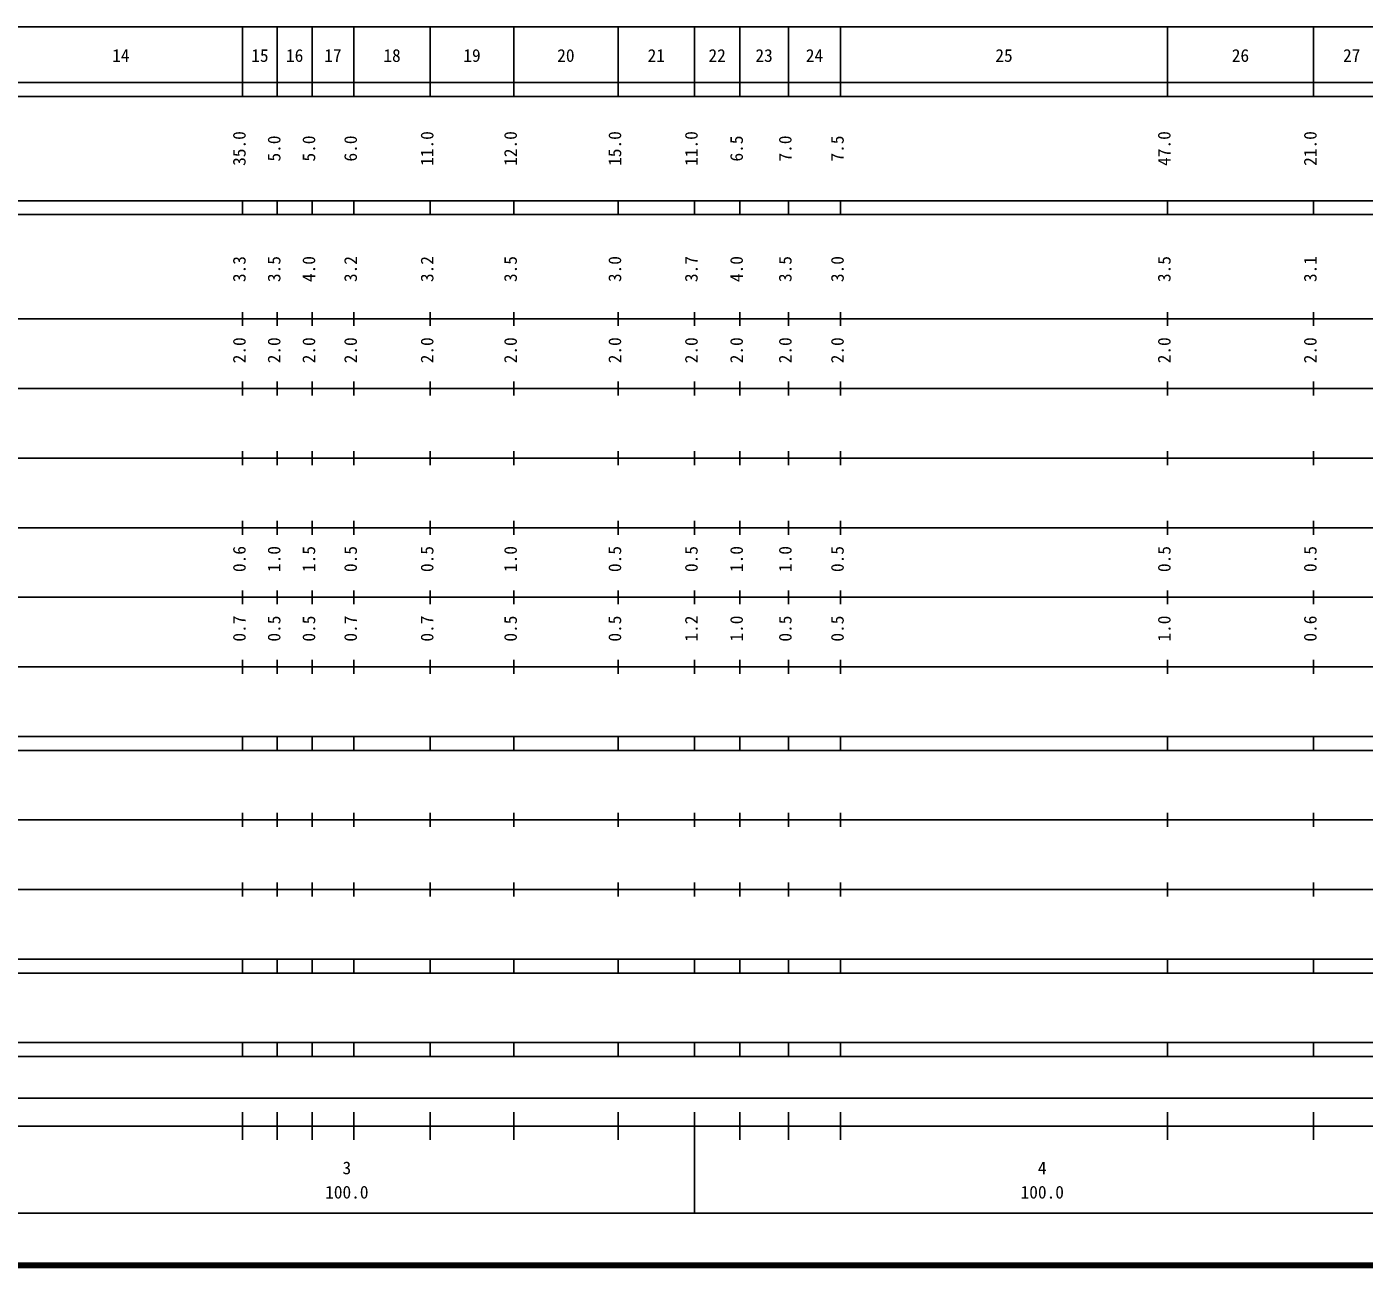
# Model space of a CAD drawing. Units: millimetres on the paper, enlarged 1000 times. Extents: x 40000 to 680000, y 20000 to 380000.
# Drawn here: x 271973 to 464303, y 20000 to 198000 of the extents above; entities that cross this region are included whole.
import ezdxf
from ezdxf.enums import TextEntityAlignment as Align

# ---------------------------------------------------------------- set-up
doc = ezdxf.new("R2010")
doc.units = ezdxf.units.MM
doc.header["$LTSCALE"] = 1000
doc.layers.add('M-TTL', color=2, linetype='Continuous', lineweight=140)
doc.layers.add('M-TTL-BAND', color=7, linetype='Continuous', lineweight=25)
doc.styles.add('ＭＳ ゴシック', font='')
doc.styles.get('ＭＳ ゴシック').set_extended_font_data('MS Gothic')

msp = doc.modelspace()

# ---------------------------------------------------------------- linework, layer by layer
at = {"layer": 'M-TTL'}
msp.add_line((40000, 20000), (680000, 20000), dxfattribs=at)
at = {"layer": 'M-TTL-BAND'}
for p, q in [((68000, 198000), (579000, 198000)), ((303000, 188000), (303000, 198000)), ((308000, 188000), (308000, 198000)), ((313000, 188000), (313000, 198000)), ((319000, 188000), (319000, 198000)), ((330000, 188000), (330000, 198000)), ((342000, 188000), (342000, 198000)), ((357000, 188000), (357000, 198000)), ((368000, 188000), (368000, 198000)), ((374500, 188000), (374500, 198000)), ((381500, 188000), (381500, 198000)), ((389000, 188000), (389000, 198000)), ((436000, 188000), (436000, 198000)), ((457000, 188000), (457000, 198000)), ((40000, 190000), (579000, 190000)), ((40000, 188000), (579000, 188000)), ((40000, 173000), (579000, 173000)), ((303000, 171000), (303000, 173000)), ((308000, 171000), (308000, 173000)), ((313000, 171000), (313000, 173000)), ((319000, 171000), (319000, 173000)), ((330000, 171000), (330000, 173000)), ((342000, 171000), (342000, 173000)), ((357000, 171000), (357000, 173000)), ((368000, 171000), (368000, 173000)), ((374500, 171000), (374500, 173000)), ((381500, 171000), (381500, 173000)), ((389000, 171000), (389000, 173000)), ((436000, 171000), (436000, 173000)), ((457000, 171000), (457000, 173000)), ((40000, 171000), (579000, 171000)), ((40000, 156000), (579000, 156000)), ((303000, 155000), (303000, 157000)), ((308000, 155000), (308000, 157000)), ((313000, 155000), (313000, 157000)), ((319000, 155000), (319000, 157000)), ((330000, 155000), (330000, 157000)), ((342000, 155000), (342000, 157000)), ((357000, 155000), (357000, 157000)), ((368000, 155000), (368000, 157000)), ((374500, 155000), (374500, 157000)), ((381500, 155000), (381500, 157000)), ((389000, 155000), (389000, 157000)), ((436000, 155000), (436000, 157000)), ((457000, 155000), (457000, 157000)), ((303000, 145000), (303000, 147000)), ((308000, 145000), (308000, 147000)), ((313000, 145000), (313000, 147000)), ((319000, 145000), (319000, 147000)), ((330000, 145000), (330000, 147000)), ((342000, 145000), (342000, 147000)), ((357000, 145000), (357000, 147000)), ((368000, 145000), (368000, 147000)), ((374500, 145000), (374500, 147000)), ((381500, 145000), (381500, 147000)), ((389000, 145000), (389000, 147000)), ((436000, 145000), (436000, 147000)), ((457000, 145000), (457000, 147000)), ((46000, 146000), (579000, 146000)), ((303000, 135000), (303000, 137000)), ((308000, 135000), (308000, 137000)), ((313000, 135000), (313000, 137000)), ((319000, 135000), (319000, 137000)), ((330000, 135000), (330000, 137000)), ((342000, 135000), (342000, 137000)), ((357000, 135000), (357000, 137000)), ((368000, 135000), (368000, 137000)), ((374500, 135000), (374500, 137000)), ((381500, 135000), (381500, 137000)), ((389000, 135000), (389000, 137000)), ((436000, 135000), (436000, 137000)), ((457000, 135000), (457000, 137000)), ((52000, 136000), (579000, 136000)), ((303000, 125000), (303000, 127000)), ((308000, 125000), (308000, 127000)), ((313000, 125000), (313000, 127000)), ((319000, 125000), (319000, 127000)), ((330000, 125000), (330000, 127000)), ((342000, 125000), (342000, 127000)), ((357000, 125000), (357000, 127000)), ((368000, 125000), (368000, 127000)), ((374500, 125000), (374500, 127000)), ((381500, 125000), (381500, 127000)), ((389000, 125000), (389000, 127000)), ((436000, 125000), (436000, 127000)), ((457000, 125000), (457000, 127000)), ((46000, 126000), (579000, 126000)), ((52000, 116000), (579000, 116000)), ((303000, 115000), (303000, 117000)), ((308000, 115000), (308000, 117000)), ((313000, 115000), (313000, 117000)), ((319000, 115000), (319000, 117000)), ((330000, 115000), (330000, 117000)), ((342000, 115000), (342000, 117000)), ((357000, 115000), (357000, 117000)), ((368000, 115000), (368000, 117000)), ((374500, 115000), (374500, 117000)), ((381500, 115000), (381500, 117000)), ((389000, 115000), (389000, 117000)), ((436000, 115000), (436000, 117000)), ((457000, 115000), (457000, 117000)), ((46000, 106000), (579000, 106000)), ((303000, 105000), (303000, 107000)), ((308000, 105000), (308000, 107000)), ((313000, 105000), (313000, 107000)), ((319000, 105000), (319000, 107000)), ((330000, 105000), (330000, 107000)), ((342000, 105000), (342000, 107000)), ((357000, 105000), (357000, 107000)), ((368000, 105000), (368000, 107000)), ((374500, 105000), (374500, 107000)), ((381500, 105000), (381500, 107000)), ((389000, 105000), (389000, 107000)), ((436000, 105000), (436000, 107000)), ((457000, 105000), (457000, 107000)), ((40000, 96000), (579000, 96000)), ((303000, 94000), (303000, 96000)), ((308000, 94000), (308000, 96000)), ((313000, 94000), (313000, 96000)), ((319000, 94000), (319000, 96000)), ((330000, 94000), (330000, 96000)), ((342000, 94000), (342000, 96000)), ((357000, 94000), (357000, 96000)), ((368000, 94000), (368000, 96000)), ((374500, 94000), (374500, 96000)), ((381500, 94000), (381500, 96000)), ((389000, 94000), (389000, 96000)), ((436000, 94000), (436000, 96000)), ((457000, 94000), (457000, 96000)), ((40000, 94000), (579000, 94000)), ((303000, 83000), (303000, 85000)), ((308000, 83000), (308000, 85000)), ((313000, 83000), (313000, 85000)), ((319000, 83000), (319000, 85000)), ((330000, 83000), (330000, 85000)), ((342000, 83000), (342000, 85000)), ((357000, 83000), (357000, 85000)), ((368000, 83000), (368000, 85000)), ((374500, 83000), (374500, 85000)), ((381500, 83000), (381500, 85000)), ((389000, 83000), (389000, 85000)), ((436000, 83000), (436000, 85000)), ((457000, 83000), (457000, 85000)), ((49000, 84000), (579000, 84000)), ((40000, 74000), (579000, 74000)), ((303000, 73000), (303000, 75000)), ((308000, 73000), (308000, 75000)), ((313000, 73000), (313000, 75000)), ((319000, 73000), (319000, 75000)), ((330000, 73000), (330000, 75000)), ((342000, 73000), (342000, 75000)), ((357000, 73000), (357000, 75000)), ((368000, 73000), (368000, 75000)), ((374500, 73000), (374500, 75000)), ((381500, 73000), (381500, 75000)), ((389000, 73000), (389000, 75000)), ((436000, 73000), (436000, 75000)), ((457000, 73000), (457000, 75000)), ((40000, 64000), (579000, 64000)), ((303000, 62000), (303000, 64000)), ((308000, 62000), (308000, 64000)), ((313000, 62000), (313000, 64000)), ((319000, 62000), (319000, 64000)), ((330000, 62000), (330000, 64000)), ((342000, 62000), (342000, 64000)), ((357000, 62000), (357000, 64000)), ((368000, 62000), (368000, 64000)), ((374500, 62000), (374500, 64000)), ((381500, 62000), (381500, 64000)), ((389000, 62000), (389000, 64000)), ((436000, 62000), (436000, 64000)), ((457000, 62000), (457000, 64000)), ((40000, 62000), (579000, 62000)), ((40000, 52000), (579000, 52000)), ((303000, 50000), (303000, 52000)), ((308000, 50000), (308000, 52000)), ((313000, 50000), (313000, 52000)), ((319000, 50000), (319000, 52000)), ((330000, 50000), (330000, 52000)), ((342000, 50000), (342000, 52000)), ((357000, 50000), (357000, 52000)), ((368000, 50000), (368000, 52000)), ((374500, 50000), (374500, 52000)), ((381500, 50000), (381500, 52000)), ((389000, 50000), (389000, 52000)), ((436000, 50000), (436000, 52000)), ((457000, 50000), (457000, 52000)), ((40000, 50000), (579000, 50000)), ((71000, 44000), (565000, 44000)), ((303000, 38000), (303000, 42000)), ((308000, 38000), (308000, 42000)), ((313000, 38000), (313000, 42000)), ((319000, 38000), (319000, 42000)), ((330000, 38000), (330000, 42000)), ((342000, 38000), (342000, 42000)), ((357000, 38000), (357000, 42000)), ((368000, 27500), (368000, 42000)), ((374500, 38000), (374500, 42000)), ((381500, 38000), (381500, 42000)), ((389000, 38000), (389000, 42000)), ((436000, 38000), (436000, 42000)), ((457000, 38000), (457000, 42000)), ((40000, 40000), (579000, 40000)), ((68000, 27500), (579000, 27500))]:
    msp.add_line(p, q, dxfattribs=at)

# ---------------------------------------------------------------- texts
at = {"layer": 'M-TTL-BAND', "style": 'ＭＳ ゴシック'}
for s, p in [('14', (285500, 192405)), ('15', (305500, 192405)), ('16', (310500, 192405)), ('17', (316000, 192405)), ('18', (324500, 192405)), ('19', (336000, 192405)), ('20', (349500, 192405)), ('21', (362500, 192405)), ('22', (371250, 192405)), ('23', (378000, 192405)), ('24', (385250, 192405)), ('25', (412500, 192405)), ('26', (446500, 192405)), ('27', (462500, 192405)), ('3', (318000, 32523)), ('4', (418000, 32523)), ('100.0', (318000, 29033)), ('100.0', (418000, 29033))]:
    msp.add_text(s, height=1833, dxfattribs=at).set_placement(p, align=Align.BOTTOM_CENTER)
for s, p in [('35.0', (304000, 180500)), ('11.0', (331000, 180500)), ('12.0', (343000, 180500)), ('15.0', (358000, 180500)), ('11.0', (369000, 180500)), ('47.0', (437000, 180500)), ('21.0', (458000, 180500)), ('5.0', (309000, 180500)), ('5.0', (314000, 180500)), ('6.0', (320000, 180500)), ('6.5', (375500, 180500)), ('7.0', (382500, 180500)), ('7.5', (390000, 180500)), ('3.3', (304000, 163174)), ('3.5', (309000, 163174)), ('4.0', (314000, 163174)), ('3.2', (320000, 163174)), ('3.2', (331000, 163174)), ('3.5', (343000, 163174)), ('3.0', (358000, 163174)), ('3.7', (369000, 163174)), ('4.0', (375500, 163174)), ('3.5', (382500, 163174)), ('3.0', (390000, 163174)), ('3.5', (437000, 163174)), ('3.1', (458000, 163174)), ('2.0', (304000, 151500)), ('2.0', (309000, 151500)), ('2.0', (314000, 151500)), ('2.0', (320000, 151500)), ('2.0', (331000, 151500)), ('2.0', (343000, 151500)), ('2.0', (358000, 151500)), ('2.0', (369000, 151500)), ('2.0', (375500, 151500)), ('2.0', (382500, 151500)), ('2.0', (390000, 151500)), ('2.0', (437000, 151500)), ('2.0', (458000, 151500)), ('0.6', (304000, 121500)), ('1.0', (309000, 121500)), ('1.5', (314000, 121500)), ('0.5', (320000, 121500)), ('0.5', (331000, 121500)), ('1.0', (343000, 121500)), ('0.5', (358000, 121500)), ('0.5', (369000, 121500)), ('1.0', (375500, 121500)), ('1.0', (382500, 121500)), ('0.5', (390000, 121500)), ('0.5', (437000, 121500)), ('0.5', (458000, 121500)), ('0.7', (304000, 111500)), ('0.5', (309000, 111500)), ('0.5', (314000, 111500)), ('0.7', (320000, 111500)), ('0.7', (331000, 111500)), ('0.5', (343000, 111500)), ('0.5', (358000, 111500)), ('1.2', (369000, 111500)), ('1.0', (375500, 111500)), ('0.5', (382500, 111500)), ('0.5', (390000, 111500)), ('1.0', (437000, 111500)), ('0.6', (458000, 111500))]:
    msp.add_text(s, height=1833, rotation=90, dxfattribs=at).set_placement(p, align=Align.BOTTOM_CENTER)

doc.saveas('drawing.dxf')
